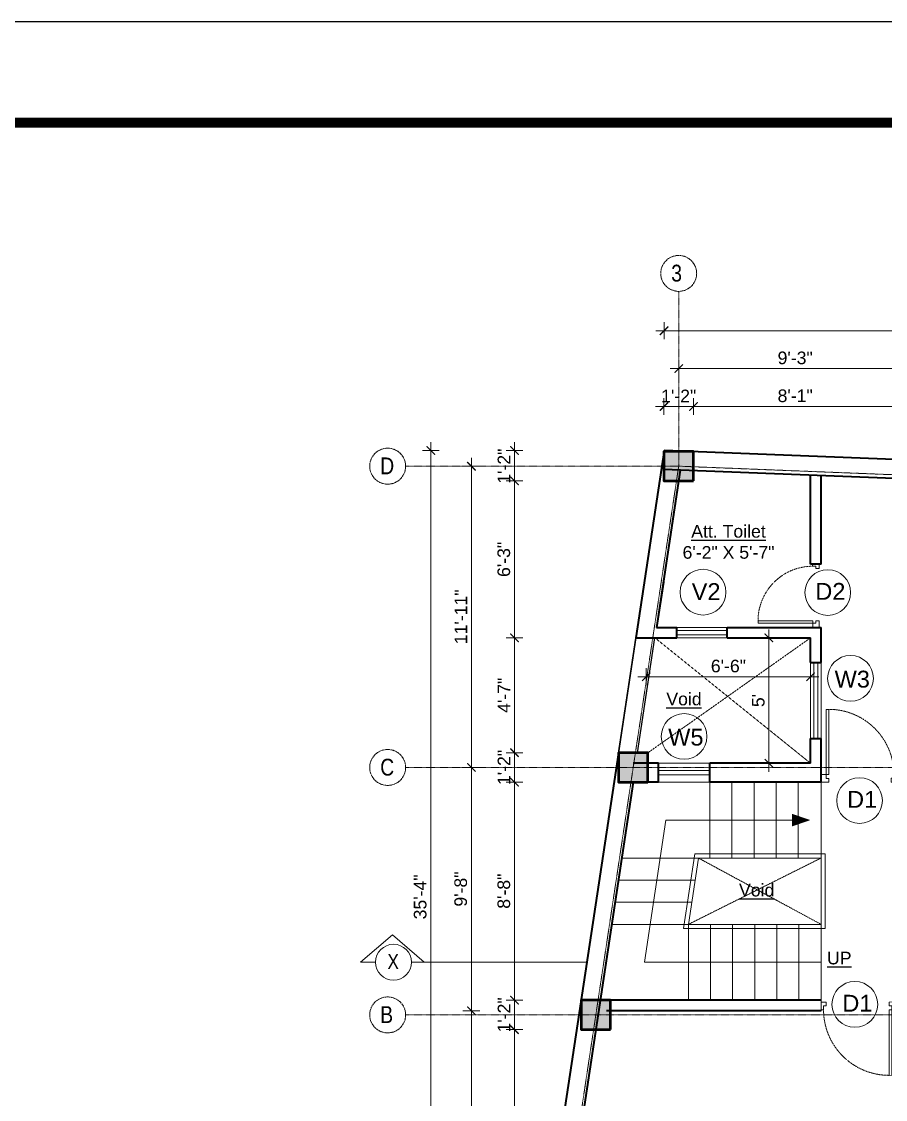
# Model space of a CAD drawing. Header units: inches. Extents: x 137851 to 141026, y -21374 to -19129.
# Drawn here: x 138632 to 139042, y -19641 to -19129 of the extents above; entities that cross this region are included whole.
import ezdxf

# ---------------------------------------------------------------- set-up
doc = ezdxf.new("R2010")
doc.units = ezdxf.units.IN
doc.header["$LTSCALE"] = 0.5
doc.header["$MEASUREMENT"] = 0
doc.header["$PDMODE"] = 66
doc.linetypes.add('CENTER', pattern=[2, 1.25, -0.25, 0.25, -0.25])
doc.linetypes.add('HIDDEN', pattern=[0.375, 0.25, -0.125])
for name, color, linetype, lineweight in [('Annotate-Lite.w', 177, 'Continuous', 9), ('Annotations-Bold.w', 177, 'Continuous', 13), ('C-COLUMN', 1, 'Continuous', 50), ('DIM', 4, 'Continuous', 5), ('DIM 1-100', 4, 'Continuous', 13), ('Door-Window.w', 4, 'Continuous', 15), ('HACTH', 253, 'Continuous', 9), ('stair', 132, 'Continuous', 13), ('TEXT', 220, 'Continuous', 9), ('Toilet', 7, 'Continuous', 25), ('wall', 1, 'Continuous', 40), ('wall light', 6, 'Continuous', 25), ('window', 4, 'Continuous', 13)]:
    doc.layers.add(name, color=color, linetype=linetype, lineweight=lineweight)
doc.styles.add('ARAIL', font='ARIALN.TTF')
doc.styles.add('arial.', font='arial.ttf')
doc.styles.add('gaurav', font='arial.ttf')
doc.styles.get("Standard").update_dxf_attribs({"font": 'arial.ttf'})
doc.dimstyles.new('1 by 96', dxfattribs={"dimtxt": 6, "dimasz": 4, "dimexe": 4, "dimexo": 4, "dimgap": 2, "dimtad": 1, "dimdec": 0, "dimzin": 0, "dimdsep": 46, "dimlunit": 4, "dimtxsty": 'Standard', "dimblk": 'ARCHTICK', "dimcen": 0, "dimdle": 4, "dimadec": 0, "dimazin": 0, "dimtfac": 1, "dimtdec": 0, "dimtix": 1, "dimtofl": 0, "dimtmove": 1, "dimatfit": 3, "dimldrblk": 'ARCHTICK', "dimfxl": 4, "dimfxlon": 1, "dimtolj": 1, "dimtzin": 0, "dimlwd": -1, "dimlwe": -1, "dimarcsym": 0})

# ---------------------------------------------------------------- blocks, each defined once
blk = doc.blocks.new('3-0')
at = {"ltscale": 3}
for p, q in [((11063.05, 10097.68), (11065.97, 10099.9)), ((11063.05, 10097.68), (11064.53, 10095.73)), ((11065.99, 10096.84), (11064.53, 10095.73)), ((11065.25, 10097.81), (11066.71, 10098.92)), ((11065.99, 10096.84), (11065.25, 10097.81)), ((11065.97, 10099.9), (11066.71, 10098.92)), ((11085.5, 10074.13), (11110.32, 10092.96)), ((11086.24, 10073.15), (11111.05, 10091.97)), ((11111.05, 10091.97), (11110.32, 10092.96)), ((11084.04, 10073.02), (11082.57, 10071.91)), ((11082.57, 10071.91), (11084.79, 10068.98)), ((11084.04, 10073.02), (11084.78, 10072.04)), ((11084.78, 10072.04), (11086.24, 10073.15)), ((11084.79, 10068.98), (11087.72, 10071.2)), ((11086.24, 10073.15), (11085.5, 10074.13)), ((11087.72, 10071.2), (11086.24, 10073.15))]:
    blk.add_line(p, q, dxfattribs=at)
at = {"layer": 'Door-Window.w', "color": 9, "linetype": 'HIDDEN', "lineweight": 18}
blk.add_arc((11085.5, 10074.13), 31.16, 37.1906, 127.1465, dxfattribs=at)
blk = doc.blocks.new('_ArchTick')
at = {"color": 0, "linetype": 'ByBlock', "const_width": 0.15}
blk.add_lwpolyline([(-0.5, -0.5), (0.5, 0.5)], dxfattribs=at)
blk = doc.blocks.new('*D300')
at = {"layer": 'Defpoints', "color": 0, "transparency": 16777216}
for p in [(138986.73, -19421.35), (139006.51, -19421.35), (139006.51, -19480.89)]:
    blk.add_point(p, dxfattribs=at)
at = {"layer": 'DIM 1-100', "color": 0, "transparency": 16777216}
for p, q in [((138986.73, -19484.89), (138986.73, -19417.35)), ((138990.73, -19421.35), (138982.73, -19421.35)), ((138990.73, -19480.89), (138982.73, -19480.89))]:
    blk.add_line(p, q, dxfattribs=at)
at = {"layer": 'DIM 1-100', "color": 0, "transparency": 16777216, "xscale": 4, "yscale": 4, "zscale": 4}
for p, rotation in [((138986.73, -19421.35), 90), ((138986.73, -19480.89), 270)]:
    blk.add_blockref('_ArchTick', p, dxfattribs=dict(at, rotation=rotation))
at = {"layer": 'DIM 1-100', "color": 0, "transparency": 16777216, "insert": (138981.68, -19451.12), "char_height": 6, "attachment_point": 5, "rotation": 90}
blk.add_mtext("\\A1;5'", dxfattribs=at)
blk = doc.blocks.new('*D208')
at = {"layer": 'Defpoints', "color": 0, "transparency": 16777216}
for p in [(139006.51, -19421.35), (139006.51, -19439.81), (138928.52, -19448.62)]:
    blk.add_point(p, dxfattribs=at)
at = {"layer": 'DIM 1-100', "color": 0, "transparency": 16777216}
for p, q in [((138924.52, -19439.81), (139010.51, -19439.81)), ((138928.52, -19443.81), (138928.52, -19435.81)), ((139006.51, -19435.81), (139006.51, -19443.81))]:
    blk.add_line(p, q, dxfattribs=at)
at = {"layer": 'DIM 1-100', "color": 0, "transparency": 16777216, "xscale": 4, "yscale": 4, "zscale": 4, "rotation": 180}
blk.add_blockref('_ArchTick', (138928.52, -19439.81), dxfattribs=at)
at = {"layer": 'DIM 1-100', "color": 0, "transparency": 16777216, "xscale": 4, "yscale": 4, "zscale": 4}
blk.add_blockref('_ArchTick', (139006.51, -19439.81), dxfattribs=at)
at = {"layer": 'DIM 1-100', "color": 0, "transparency": 16777216, "insert": (138967.51, -19434.75), "char_height": 6, "attachment_point": 5}
blk.add_mtext('\\A1;6\'-6"', dxfattribs=at)
blk = doc.blocks.new('*D301')
at = {"layer": 'Defpoints', "color": 0, "transparency": 16777216}
for p in [(138936.97, -19332.36), (138865.95, -19346.83), (138936.91, -19346.83)]:
    blk.add_point(p, dxfattribs=at)
at = {"layer": 'DIM 1-100', "color": 0, "transparency": 16777216}
for p, q in [((138869.95, -19332.36), (138861.95, -19332.36)), ((138865.95, -19328.36), (138865.95, -19350.83)), ((138869.95, -19346.83), (138861.95, -19346.83))]:
    blk.add_line(p, q, dxfattribs=at)
at = {"layer": 'DIM 1-100', "color": 0, "transparency": 16777216, "xscale": 4, "yscale": 4, "zscale": 4}
for p, rotation in [((138865.95, -19332.36), 90), ((138865.95, -19346.83), 270)]:
    blk.add_blockref('_ArchTick', p, dxfattribs=dict(at, rotation=rotation))
at = {"layer": 'DIM 1-100', "color": 0, "transparency": 16777216, "insert": (138860.94, -19339.83), "char_height": 6, "attachment_point": 5, "rotation": 90}
blk.add_mtext('\\A1;1\'-2"', dxfattribs=at)
blk = doc.blocks.new('*D307')
at = {"layer": 'Defpoints', "color": 0, "transparency": 16777216}
for p in [(138936.91, -19346.83), (138865.95, -19421.35), (138923.54, -19421.35)]:
    blk.add_point(p, dxfattribs=at)
at = {"layer": 'DIM 1-100', "color": 0, "transparency": 16777216}
for p, q in [((138869.95, -19346.83), (138861.95, -19346.83)), ((138865.95, -19342.83), (138865.95, -19425.35)), ((138869.95, -19421.35), (138861.95, -19421.35))]:
    blk.add_line(p, q, dxfattribs=at)
at = {"layer": 'DIM 1-100', "color": 0, "transparency": 16777216, "xscale": 4, "yscale": 4, "zscale": 4}
for p, rotation in [((138865.95, -19346.83), 90), ((138865.95, -19421.35), 270)]:
    blk.add_blockref('_ArchTick', p, dxfattribs=dict(at, rotation=rotation))
at = {"layer": 'DIM 1-100', "color": 0, "transparency": 16777216, "insert": (138860.89, -19384.09), "char_height": 6, "attachment_point": 5, "rotation": 90}
blk.add_mtext('\\A1;6\'-3"', dxfattribs=at)
blk = doc.blocks.new('*D308')
at = {"layer": 'Defpoints', "color": 0, "transparency": 16777216}
for p in [(138923.54, -19421.35), (138865.95, -19475.89), (138915.3, -19475.89)]:
    blk.add_point(p, dxfattribs=at)
at = {"layer": 'DIM 1-100', "color": 0, "transparency": 16777216}
for p, q in [((138865.95, -19417.35), (138865.95, -19479.89)), ((138869.95, -19421.35), (138861.95, -19421.35)), ((138869.95, -19475.89), (138861.95, -19475.89))]:
    blk.add_line(p, q, dxfattribs=at)
at = {"layer": 'DIM 1-100', "color": 0, "transparency": 16777216, "xscale": 4, "yscale": 4, "zscale": 4}
for p, rotation in [((138865.95, -19421.35), 90), ((138865.95, -19475.89), 270)]:
    blk.add_blockref('_ArchTick', p, dxfattribs=dict(at, rotation=rotation))
at = {"layer": 'DIM 1-100', "color": 0, "transparency": 16777216, "insert": (138860.95, -19448.62), "char_height": 6, "attachment_point": 5, "rotation": 90}
blk.add_mtext('\\A1;4\'-7"', dxfattribs=at)
blk = doc.blocks.new('*D309')
at = {"layer": 'Defpoints', "color": 0, "transparency": 16777216}
for p in [(138915.3, -19475.89), (138865.95, -19489.89), (138915.3, -19489.89)]:
    blk.add_point(p, dxfattribs=at)
at = {"layer": 'DIM 1-100', "color": 0, "transparency": 16777216}
for p, q in [((138865.95, -19471.89), (138865.95, -19493.89)), ((138869.95, -19475.89), (138861.95, -19475.89)), ((138869.95, -19489.89), (138861.95, -19489.89))]:
    blk.add_line(p, q, dxfattribs=at)
at = {"layer": 'DIM 1-100', "color": 0, "transparency": 16777216, "xscale": 4, "yscale": 4, "zscale": 4}
for p, rotation in [((138865.95, -19475.89), 90), ((138865.95, -19489.89), 270)]:
    blk.add_blockref('_ArchTick', p, dxfattribs=dict(at, rotation=rotation))
at = {"layer": 'DIM 1-100', "color": 0, "transparency": 16777216, "insert": (138860.94, -19482.89), "char_height": 6, "attachment_point": 5, "rotation": 90}
blk.add_mtext('\\A1;1\'-2"', dxfattribs=at)
blk = doc.blocks.new('*D310')
at = {"layer": 'Defpoints', "color": 0, "transparency": 16777216}
for p in [(138915.3, -19489.89), (138865.95, -19593.39), (138897.56, -19593.39)]:
    blk.add_point(p, dxfattribs=at)
at = {"layer": 'DIM 1-100', "color": 0, "transparency": 16777216}
for p, q in [((138865.95, -19485.89), (138865.95, -19597.39)), ((138869.95, -19489.89), (138861.95, -19489.89)), ((138869.95, -19593.39), (138861.95, -19593.39))]:
    blk.add_line(p, q, dxfattribs=at)
at = {"layer": 'DIM 1-100', "color": 0, "transparency": 16777216, "xscale": 4, "yscale": 4, "zscale": 4}
for p, rotation in [((138865.95, -19489.89), 90), ((138865.95, -19593.39), 270)]:
    blk.add_blockref('_ArchTick', p, dxfattribs=dict(at, rotation=rotation))
at = {"layer": 'DIM 1-100', "color": 0, "transparency": 16777216, "insert": (138860.89, -19541.64), "char_height": 6, "attachment_point": 5, "rotation": 90}
blk.add_mtext('\\A1;8\'-8"', dxfattribs=at)
blk = doc.blocks.new('*D311')
at = {"layer": 'Defpoints', "color": 0, "transparency": 16777216}
for p in [(138897.56, -19593.39), (138865.95, -19607.39), (138897.56, -19607.39)]:
    blk.add_point(p, dxfattribs=at)
at = {"layer": 'DIM 1-100', "color": 0, "transparency": 16777216}
for p, q in [((138869.95, -19593.39), (138861.95, -19593.39)), ((138865.95, -19589.39), (138865.95, -19611.39)), ((138869.95, -19607.39), (138861.95, -19607.39))]:
    blk.add_line(p, q, dxfattribs=at)
at = {"layer": 'DIM 1-100', "color": 0, "transparency": 16777216, "xscale": 4, "yscale": 4, "zscale": 4}
for p, rotation in [((138865.95, -19593.39), 90), ((138865.95, -19607.39), 270)]:
    blk.add_blockref('_ArchTick', p, dxfattribs=dict(at, rotation=rotation))
at = {"layer": 'DIM 1-100', "color": 0, "transparency": 16777216, "insert": (138860.94, -19600.39), "char_height": 6, "attachment_point": 5, "rotation": 90}
blk.add_mtext('\\A1;1\'-2"', dxfattribs=at)
blk = doc.blocks.new('*D312')
at = {"layer": 'Defpoints', "color": 0, "transparency": 16777216}
for p in [(138897.56, -19607.39), (138865.95, -19720.04), (138892.44, -19720.04)]:
    blk.add_point(p, dxfattribs=at)
at = {"layer": 'DIM 1-100', "color": 0, "transparency": 16777216}
for p, q in [((138865.95, -19603.39), (138865.95, -19724.04)), ((138869.95, -19607.39), (138861.95, -19607.39)), ((138869.95, -19720.04), (138861.95, -19720.04))]:
    blk.add_line(p, q, dxfattribs=at)
at = {"layer": 'DIM 1-100', "color": 0, "transparency": 16777216, "xscale": 4, "yscale": 4, "zscale": 4}
for p, rotation in [((138865.95, -19607.39), 90), ((138865.95, -19720.04), 270)]:
    blk.add_blockref('_ArchTick', p, dxfattribs=dict(at, rotation=rotation))
at = {"layer": 'DIM 1-100', "color": 0, "transparency": 16777216, "insert": (138860.89, -19663.71), "char_height": 6, "attachment_point": 5, "rotation": 90}
blk.add_mtext('\\A1;9\'-5"', dxfattribs=at)
blk = doc.blocks.new('*D315')
at = {"layer": 'Defpoints', "color": 0, "transparency": 16777216}
for p in [(138943.91, -19339.83), (138845.48, -19482.89), (138922.3, -19482.89)]:
    blk.add_point(p, dxfattribs=at)
at = {"layer": 'DIM 1-100', "color": 0, "transparency": 16777216}
for p, q in [((138845.48, -19335.83), (138845.48, -19486.89)), ((138849.48, -19339.83), (138841.48, -19339.83)), ((138849.48, -19482.89), (138841.48, -19482.89))]:
    blk.add_line(p, q, dxfattribs=at)
at = {"layer": 'DIM 1-100', "color": 0, "transparency": 16777216, "xscale": 4, "yscale": 4, "zscale": 4}
for p, rotation in [((138845.48, -19339.83), 90), ((138845.48, -19482.89), 270)]:
    blk.add_blockref('_ArchTick', p, dxfattribs=dict(at, rotation=rotation))
at = {"layer": 'DIM 1-100', "color": 0, "transparency": 16777216, "insert": (138840.47, -19411.36), "char_height": 6, "attachment_point": 5, "rotation": 90}
blk.add_mtext('\\A1;11\'-11"', dxfattribs=at)
blk = doc.blocks.new('*D316')
at = {"layer": 'Defpoints', "color": 0, "transparency": 16777216}
for p in [(138922.3, -19482.89), (138845.48, -19598.39), (138909.56, -19598.39)]:
    blk.add_point(p, dxfattribs=at)
at = {"layer": 'DIM 1-100', "color": 0, "transparency": 16777216}
for p, q in [((138845.48, -19478.89), (138845.48, -19602.39)), ((138849.48, -19482.89), (138841.48, -19482.89)), ((138849.48, -19598.39), (138841.48, -19598.39))]:
    blk.add_line(p, q, dxfattribs=at)
at = {"layer": 'DIM 1-100', "color": 0, "transparency": 16777216, "xscale": 4, "yscale": 4, "zscale": 4}
for p, rotation in [((138845.48, -19482.89), 90), ((138845.48, -19598.39), 270)]:
    blk.add_blockref('_ArchTick', p, dxfattribs=dict(at, rotation=rotation))
at = {"layer": 'DIM 1-100', "color": 0, "transparency": 16777216, "insert": (138840.42, -19540.64), "char_height": 6, "attachment_point": 5, "rotation": 90}
blk.add_mtext('\\A1;9\'-8"', dxfattribs=at)
blk = doc.blocks.new('*D317')
at = {"layer": 'Defpoints', "color": 0, "transparency": 16777216}
for p in [(138909.56, -19598.39), (138845.48, -19727.04), (138885.44, -19727.04)]:
    blk.add_point(p, dxfattribs=at)
at = {"layer": 'DIM 1-100', "color": 0, "transparency": 16777216}
for p, q in [((138849.48, -19598.39), (138841.48, -19598.39)), ((138845.48, -19594.39), (138845.48, -19731.04)), ((138849.48, -19727.04), (138841.48, -19727.04))]:
    blk.add_line(p, q, dxfattribs=at)
at = {"layer": 'DIM 1-100', "color": 0, "transparency": 16777216, "xscale": 4, "yscale": 4, "zscale": 4}
for p, rotation in [((138845.48, -19598.39), 90), ((138845.48, -19727.04), 270)]:
    blk.add_blockref('_ArchTick', p, dxfattribs=dict(at, rotation=rotation))
at = {"layer": 'DIM 1-100', "color": 0, "transparency": 16777216, "insert": (138840.42, -19662.71), "char_height": 6, "attachment_point": 5, "rotation": 90}
blk.add_mtext('\\A1;10\'-9"', dxfattribs=at)
blk = doc.blocks.new('*D219')
at = {"layer": 'Defpoints', "color": 0, "transparency": 16777216}
for p in [(138936.97, -19332.36), (138826.23, -19756.37), (138872.95, -19756.37)]:
    blk.add_point(p, dxfattribs=at)
at = {"layer": 'DIM 1-100', "color": 0, "transparency": 16777216}
for p, q in [((138830.23, -19332.36), (138822.23, -19332.36)), ((138826.23, -19328.36), (138826.23, -19760.37)), ((138830.23, -19756.37), (138822.23, -19756.37))]:
    blk.add_line(p, q, dxfattribs=at)
at = {"layer": 'DIM 1-100', "color": 0, "transparency": 16777216, "xscale": 4, "yscale": 4, "zscale": 4}
for p, rotation in [((138826.23, -19332.36), 90), ((138826.23, -19756.37), 270)]:
    blk.add_blockref('_ArchTick', p, dxfattribs=dict(at, rotation=rotation))
at = {"layer": 'DIM 1-100', "color": 0, "transparency": 16777216, "insert": (138821.17, -19544.36), "char_height": 6, "attachment_point": 5, "rotation": 90}
blk.add_mtext('\\A1;35\'-4"', dxfattribs=at)
blk = doc.blocks.new('*D220')
at = {"layer": 'Defpoints', "color": 0, "transparency": 16777216}
for p in [(138950.91, -19311.49), (138936.91, -19332.83), (138950.91, -19332.83)]:
    blk.add_point(p, dxfattribs=at)
at = {"layer": 'DIM 1-100', "color": 0, "transparency": 16777216}
for p, q in [((138932.91, -19311.49), (138954.91, -19311.49)), ((138936.91, -19315.49), (138936.91, -19307.49)), ((138950.91, -19315.49), (138950.91, -19307.49))]:
    blk.add_line(p, q, dxfattribs=at)
at = {"layer": 'DIM 1-100', "color": 0, "transparency": 16777216, "xscale": 4, "yscale": 4, "zscale": 4, "rotation": 180}
blk.add_blockref('_ArchTick', (138936.91, -19311.49), dxfattribs=at)
at = {"layer": 'DIM 1-100', "color": 0, "transparency": 16777216, "xscale": 4, "yscale": 4, "zscale": 4}
blk.add_blockref('_ArchTick', (138950.91, -19311.49), dxfattribs=at)
at = {"layer": 'DIM 1-100', "color": 0, "transparency": 16777216, "insert": (138943.91, -19306.48), "char_height": 6, "attachment_point": 5}
blk.add_mtext('\\A1;1\'-2"', dxfattribs=at)
blk = doc.blocks.new('*D221')
at = {"layer": 'Defpoints', "color": 0, "transparency": 16777216}
for p in [(139047.51, -19311.49), (138950.91, -19332.83), (139047.51, -19337.27)]:
    blk.add_point(p, dxfattribs=at)
at = {"layer": 'DIM 1-100', "color": 0, "transparency": 16777216}
for p, q in [((138946.91, -19311.49), (139051.51, -19311.49)), ((138950.91, -19315.49), (138950.91, -19307.49)), ((139047.51, -19315.49), (139047.51, -19307.49))]:
    blk.add_line(p, q, dxfattribs=at)
at = {"layer": 'DIM 1-100', "color": 0, "transparency": 16777216, "xscale": 4, "yscale": 4, "zscale": 4, "rotation": 180}
blk.add_blockref('_ArchTick', (138950.91, -19311.49), dxfattribs=at)
at = {"layer": 'DIM 1-100', "color": 0, "transparency": 16777216, "xscale": 4, "yscale": 4, "zscale": 4}
blk.add_blockref('_ArchTick', (139047.51, -19311.49), dxfattribs=at)
at = {"layer": 'DIM 1-100', "color": 0, "transparency": 16777216, "insert": (138999.21, -19306.43), "char_height": 6, "attachment_point": 5}
blk.add_mtext('\\A1;8\'-1"', dxfattribs=at)
blk = doc.blocks.new('*D225')
at = {"layer": 'Defpoints', "color": 0, "transparency": 16777216}
for p in [(139054.51, -19293.49), (138943.91, -19332.83), (139054.51, -19336.99)]:
    blk.add_point(p, dxfattribs=at)
at = {"layer": 'DIM 1-100', "color": 0, "transparency": 16777216}
for p, q in [((138943.91, -19297.49), (138943.91, -19289.49)), ((139054.51, -19297.49), (139054.51, -19289.49)), ((138939.91, -19293.49), (139058.51, -19293.49))]:
    blk.add_line(p, q, dxfattribs=at)
at = {"layer": 'DIM 1-100', "color": 0, "transparency": 16777216, "xscale": 4, "yscale": 4, "zscale": 4, "rotation": 180}
blk.add_blockref('_ArchTick', (138943.91, -19293.49), dxfattribs=at)
at = {"layer": 'DIM 1-100', "color": 0, "transparency": 16777216, "xscale": 4, "yscale": 4, "zscale": 4}
blk.add_blockref('_ArchTick', (139054.51, -19293.49), dxfattribs=at)
at = {"layer": 'DIM 1-100', "color": 0, "transparency": 16777216, "insert": (138999.21, -19288.43), "char_height": 6, "attachment_point": 5}
blk.add_mtext('\\A1;9\'-3"', dxfattribs=at)
blk = doc.blocks.new('*D227')
at = {"layer": 'Defpoints', "color": 0, "transparency": 16777216}
for p in [(138936.97, -19275.49), (138936.97, -19332.36), (139179.74, -19341.93)]:
    blk.add_point(p, dxfattribs=at)
at = {"layer": 'DIM 1-100', "color": 0, "transparency": 16777216}
for p, q in [((139183.74, -19275.49), (138932.97, -19275.49)), ((138936.97, -19279.49), (138936.97, -19271.49)), ((139179.74, -19279.49), (139179.74, -19271.49))]:
    blk.add_line(p, q, dxfattribs=at)
at = {"layer": 'DIM 1-100', "color": 0, "transparency": 16777216, "xscale": 4, "yscale": 4, "zscale": 4, "rotation": 180}
blk.add_blockref('_ArchTick', (138936.97, -19275.49), dxfattribs=at)
at = {"layer": 'DIM 1-100', "color": 0, "transparency": 16777216, "xscale": 4, "yscale": 4, "zscale": 4}
blk.add_blockref('_ArchTick', (139179.74, -19275.49), dxfattribs=at)
at = {"layer": 'DIM 1-100', "color": 0, "transparency": 16777216, "insert": (139058.36, -19270.43), "char_height": 6, "attachment_point": 5}
blk.add_mtext('\\A1;20\'-3"', dxfattribs=at)

msp = doc.modelspace()

# ---------------------------------------------------------------- hatches: boundary and pattern name
at = {"layer": 'C-COLUMN'}
h = msp.add_hatch(color=256, dxfattribs=at)
h.dxf.hatch_style = 1
h.paths.add_polyline_path([(138936.91, -19332.83), (138936.91, -19346.83), (138950.91, -19346.83), (138950.91, -19332.83)])
h = msp.add_hatch(color=256, dxfattribs=at)
h.dxf.hatch_style = 1
h.paths.add_polyline_path([(138915.3, -19475.89), (138915.3, -19489.89), (138929.3, -19489.89), (138929.3, -19475.89)])
h = msp.add_hatch(color=256, dxfattribs=at)
h.dxf.hatch_style = 1
h.paths.add_polyline_path([(138897.56, -19593.39), (138897.56, -19607.39), (138911.56, -19607.39), (138911.56, -19593.39)])

# ---------------------------------------------------------------- linework, layer by layer
msp.add_lwpolyline([(137851.27, -21373.73), (137851.27, -19128.69), (141026.08, -19128.69), (141026.08, -21373.73)], close=True)
at = {"const_width": 4.8}
msp.add_lwpolyline([(140978.08, -21325.73), (140978.08, -19176.69), (137995.27, -19176.69), (137995.27, -21325.73)], close=True, dxfattribs=at)
at = {"layer": 'Annotate-Lite.w', "ltscale": 0.005}
for centre in [(138955.47, -19399.65), (139014.69, -19399.83), (139025.48, -19440.6), (138946.47, -19468.15), (139029.78, -19498.62), (139027.54, -19595.4)]:
    msp.add_circle(centre, 10.86, dxfattribs=at)
at = {"layer": 'Annotations-Bold.w', "linetype": 'CENTER', "ltscale": 0.3}
for p, q in [((138814.26, -19482.89), (139261.01, -19482.89)), ((138814.26, -19600.39), (139261.01, -19600.39))]:
    msp.add_line(p, q, dxfattribs=at)
for points in [[(138943.91, -19256.82), (138943.91, -19339.83), (138922.3, -19482.89), (138904.56, -19600.39), (138885.44, -19727.04), (138885.44, -19817.04)], [(138814.26, -19339.83), (138943.91, -19339.83), (139172.74, -19348.93), (139261.01, -19348.93)]]:
    msp.add_lwpolyline(points, dxfattribs=at)
at = {"layer": 'Annotations-Bold.w', "linetype": 'CENTER', "ltscale": 1.5}
for centre in [(138943.91, -19248.28), (138805.72, -19339.83), (138805.72, -19482.89), (138805.72, -19600.39)]:
    msp.add_circle(centre, 8.53, dxfattribs=at)
at = {"layer": 'C-COLUMN'}
for points in [[(138950.91, -19346.83), (138950.91, -19332.83), (138936.91, -19332.83), (138936.91, -19346.83)], [(138929.3, -19489.89), (138929.3, -19475.89), (138915.3, -19475.89), (138915.3, -19489.89)], [(138911.56, -19607.39), (138911.56, -19593.39), (138897.56, -19593.39), (138897.56, -19607.39)]]:
    msp.add_lwpolyline(points, close=True, dxfattribs=at)
at = {"layer": 'Defpoints'}
msp.add_lwpolyline([(138936.97, -19332.36), (139179.74, -19341.93), (139179.74, -19734.04), (138876.34, -19733.93), (138936.97, -19332.36)], dxfattribs=at)
at = {"layer": 'DIM'}
for p, q in [((138927.59, -19575.39), (138937.78, -19507.89)), ((138937.78, -19507.89), (138997.71, -19507.89, 0)), ((138927.59, -19575.39), (139011.51, -19575.39))]:
    msp.add_line(p, q, dxfattribs=at)
at = {"layer": 'HACTH', "linetype": 'HIDDEN'}
for p, q in [((139006.51, -19421.35), (138929.3, -19475.89)), ((138932.64, -19421.35), (139006.51, -19480.89)), ((139011.51, -19525.89), (138948.51, -19557.39)), ((139011.51, -19557.39), (138953.26, -19525.89))]:
    msp.add_line(p, q, dxfattribs=at)
at = {"layer": 'stair', "linetype": 'ByBlock'}
for p, q in [((139011.51, -19489.89), (139011.51, -19598.39)), ((138916.85, -19525.89), (138953.26, -19525.89)), ((138946.18, -19559.39), (138951.54, -19523.89)), ((138948.51, -19557.39), (138953.26, -19525.89)), ((138951.54, -19523.89), (139013.51, -19523.89)), ((138953.26, -19525.89), (139011.51, -19525.89)), ((139013.51, -19523.89), (139013.51, -19559.39)), ((138915.27, -19536.39), (138951.68, -19536.39)), ((138913.68, -19546.89), (138950.09, -19546.89)), ((138912.1, -19557.39), (138948.51, -19557.39)), ((138948.51, -19557.39), (139011.51, -19557.39)), ((138948.51, -19557.39), (138948.51, -19593.39)), ((138959.01, -19557.39), (138959.01, -19593.39)), ((138969.51, -19557.39), (138969.51, -19593.39)), ((138980.01, -19557.39), (138980.01, -19593.39)), ((138990.51, -19557.39), (138990.51, -19593.39)), ((139001.01, -19557.39), (139001.01, -19593.39)), ((138946.18, -19559.39), (139013.51, -19559.39))]:
    msp.add_line(p, q, dxfattribs=at)
for points in [[(138958.7, -19489.89), (138958.7, -19525.89)], [(138969.2, -19489.89), (138969.2, -19525.89)], [(138979.7, -19489.89), (138979.7, -19525.89)], [(138990.2, -19489.89), (138990.2, -19525.89)], [(139000.7, -19489.89), (139000.7, -19525.89)]]:
    msp.add_lwpolyline(points, dxfattribs=at)
at = {"layer": 'stair', "linetype": 'ByBlock', "elevation": 0}
msp.add_lwpolyline([(138997.71, -19507.89, 6, 0, 0), (139006.39, -19507.89, 0, 0, 0)], format="xyseb", dxfattribs=at)
at = {"layer": 'TEXT'}
for points in [[(138799.94, -19575.39), (138792.8, -19575.39), (138807.94, -19562.3), (138823.08, -19575.39)], [(138900.28, -19575.39), (138817.01, -19575.39)]]:
    msp.add_lwpolyline(points, dxfattribs=at)
msp.add_circle((138808.48, -19575.39), 8.53, dxfattribs=at)
at = {"layer": 'Toilet'}
msp.add_line((139179.74, -19341.93), (138936.97, -19332.36), dxfattribs=at)
at = {"layer": 'wall'}
for p, q in [((138936.97, -19332.36), (138923.54, -19421.35)), ((138936.97, -19332.36), (138923.54, -19421.35)), ((138936.97, -19332.36), (138923.54, -19421.35)), ((139179.74, -19341.93), (138936.97, -19332.36)), ((139138.74, -19349.32), (138936.62, -19341.35)), ((139011.51, -19386.35), (139011.51, -19344.3)), ((139011.51, -19386.35), (139006.51, -19386.35)), ((138933.39, -19416.35), (138942.95, -19416.35)), ((138942.95, -19421.35), (138942.95, -19416.35)), ((138966.95, -19416.35), (139011.51, -19416.35)), ((138966.95, -19421.35), (138966.95, -19416.35)), ((139011.51, -19433.12), (139011.51, -19416.35)), ((138923.54, -19421.35), (138942.95, -19421.35)), ((138966.95, -19421.35), (139006.51, -19421.35)), ((139006.51, -19433.12), (139011.51, -19433.12)), ((139006.51, -19469.12), (139011.51, -19469.12)), ((139011.51, -19489.89), (139011.51, -19469.12)), ((138915.3, -19475.89), (138878.14, -19722.04)), ((138915.3, -19475.89), (138878.14, -19722.04)), ((138915.3, -19475.89), (138878.44, -19720.04)), ((138934.3, -19480.89), (138922.29, -19480.89)), ((138934.3, -19489.89), (138934.3, -19480.89)), ((139006.51, -19480.89), (138958.7, -19480.89)), ((138958.7, -19489.89), (138958.7, -19480.89)), ((138934.3, -19489.89), (138922.29, -19489.89)), ((139011.51, -19489.89), (138958.7, -19489.89)), ((139011.51, -19593.39), (138906.66, -19593.39)), ((139011.51, -19593.39), (138906.66, -19593.39)), ((139011.51, -19598.39), (138909.56, -19598.39))]:
    msp.add_line(p, q, dxfattribs=at)
for points in [[(138944.67, -19341.67), (138933.39, -19416.35)], [(139006.51, -19386.35), (139006.51, -19344.11)], [(138936.63, -19394.89), (138933.39, -19416.35)], [(139006.51, -19433.12), (139006.51, -19421.35)], [(139006.51, -19480.89), (139006.51, -19469.12)], [(138922.3, -19489.89), (138888.3, -19715.04)], [(138922.3, -19489.89), (138888.3, -19715.04)]]:
    msp.add_lwpolyline(points, dxfattribs=at)
at = {"layer": 'wall light'}
for points in [[(138923.54, -19421.35), (138915.3, -19475.89)], [(138924.4, -19475.89), (138932.64, -19421.35)]]:
    msp.add_lwpolyline(points, dxfattribs=at)
at = {"layer": 'window'}
for p, q in [((138942.95, -19416.35), (138966.95, -19416.35)), ((138966.95, -19417.85), (138942.95, -19417.85)), ((138966.95, -19419.85), (138942.95, -19419.85)), ((138966.95, -19421.35), (138942.95, -19421.35)), ((139006.51, -19433.12), (139006.51, -19469.12)), ((139008.01, -19469.12), (139008.01, -19433.12)), ((139010.01, -19469.12), (139010.01, -19433.12)), ((139011.55, -19469.15), (139011.55, -19433.12)), ((138934.3, -19480.89), (138958.7, -19480.89)), ((138958.7, -19484.39), (138934.3, -19484.39)), ((138958.7, -19486.39), (138934.3, -19486.39)), ((138958.7, -19489.89), (138934.3, -19489.89))]:
    msp.add_line(p, q, dxfattribs=at)

# ---------------------------------------------------------------- block references
at = {"layer": 'Door-Window.w', "linetype": 'ByBlock'}
for p, xscale, yscale, zscale, rotation in [((151440.16, -20500.26), -0.8331589850765497, 0.8331589850765497, 0.8331589850765497, 37.2669371386873), ((137700.07, -34301.34), -0.9929335375360637, 0.9929335375360642, 0.9929335375360642, 307.1908588396141), ((140368.07, -4680.54), -0.9997905232426018, 0.9997905232426019, 0.9997905232426019, 127.1905952391612)]:
    msp.add_blockref('3-0', p, dxfattribs=dict(at, xscale=xscale, yscale=yscale, zscale=zscale, rotation=rotation))

# ---------------------------------------------------------------- texts
at = {"layer": 'Annotate-Lite.w', "ltscale": 0.005, "char_height": 8, "attachment_point": 1, "style": 'gaurav'}
for s, insert in [('V2', (138950.08, -19395.38)), ('D2', (139008.77, -19395.27)), ('W3', (139017.94, -19436.95)), ('W5', (138938.92, -19464.5)), ('D1', (139023.86, -19494.06)), ('D1', (139021.62, -19590.85))]:
    msp.add_mtext_dynamic_manual_height_columns(s, width=8, gutter_width=100, heights=[0], dxfattribs=dict(at, insert=insert))
at = {"layer": 'Annotations-Bold.w', "linetype": 'CENTER', "ltscale": 1.5, "char_height": 8, "attachment_point": 1, "style": 'ARAIL'}
for s, insert in [('3', (138940.37, -19244.15)), ('D', (138802.19, -19335.69)), ('C', (138802.19, -19478.75)), ('B', (138802.19, -19596.25))]:
    msp.add_mtext_dynamic_manual_height_columns(s, width=6.5393, gutter_width=100, heights=[0], dxfattribs=dict(at, insert=insert))
at = {"layer": 'TEXT', "lineweight": -2, "char_height": 6, "width": 127.5059, "attachment_point": 5, "style": 'arial.'}
for s, insert in [('{\\LAtt. Toilet\\P}6\'-2" X 5\'-7"', (138967.55, -19375.81)), ('{\\LVoid}', (138946.42, -19450.43)), ('{\\LVoid}', (138980.94, -19541.17)), ('{\\LUP}', (139020.15, -19573.44))]:
    msp.add_mtext(s, dxfattribs=dict(at, insert=insert))
at = {"layer": 'TEXT', "insert": (138811.08, -19571.46), "char_height": 7.2, "attachment_point": 3, "style": 'ARAIL'}
msp.add_mtext_dynamic_manual_height_columns('X', width=125.4648, gutter_width=90, heights=[0], dxfattribs=at)

# ---------------------------------------------------------------- dimensions: what is measured, and where the dimension line sits
at = {"layer": 'DIM 1-100'}
for base, p1, p2, angle, picture, middle in [((138936.97, -19275.49), (139179.74, -19341.93), (138936.97, -19332.36), 180, '*D227', (139058.36, -19270.43)), ((139054.51, -19293.49), (138943.91, -19332.83), (139054.51, -19336.99), 180, '*D225', (138999.21, -19288.43)), ((139047.51, -19311.49), (138950.91, -19332.83), (139047.51, -19337.27), 180, '*D221', (138999.21, -19306.43)), ((138826.23, -19756.37), (138936.97, -19332.36), (138872.95, -19756.37), 90, '*D219', (138821.17, -19544.36)), ((138845.48, -19482.89), (138943.91, -19339.83), (138922.3, -19482.89), 90, '*D315', (138840.47, -19411.36)), ((138865.95, -19421.35), (138936.91, -19346.83), (138923.54, -19421.35), 90, '*D307', (138860.89, -19384.09)), ((138865.95, -19475.89), (138923.54, -19421.35), (138915.3, -19475.89), 90, '*D308', (138860.95, -19448.62)), ((138986.73, -19421.35), (139006.51, -19480.89), (139006.51, -19421.35), 90, '*D300', (138981.68, -19451.12)), ((139006.51, -19439.81), (138928.52, -19448.62), (139006.51, -19421.35), 180, '*D208', (138967.51, -19434.75)), ((138845.48265922, -19598.38942009), (138922.30207107, -19482.88942009), (138909.56150656, -19598.38942009), 90, '*D316', (138840.41922129, -19540.63942009)), ((138865.95140922, -19593.38942009), (138915.30207107, -19489.88942009), (138897.56150656, -19593.38942009), 90, '*D310', (138860.88797129, -19541.63942009)), ((138845.48, -19727.04), (138909.56, -19598.39), (138885.44, -19727.04), 90, '*D317', (138840.42, -19662.71)), ((138865.95, -19720.04), (138897.56, -19607.39), (138892.44, -19720.04), 90, '*D312', (138860.89, -19663.71))]:
    dim = msp.add_linear_dim(base=base, p1=p1, p2=p2, angle=angle, dimstyle='1 by 96', dxfattribs=at)
    dim.commit()
    dim.dimension.update_dxf_attribs({"geometry": picture, "text_midpoint": middle})
for base, p1, p2, angle, picture, middle in [((138950.91, -19311.49), (138936.91, -19332.83), (138950.91, -19332.83), 180, '*D220', (138943.91, -19311.49)), ((138865.95, -19346.83), (138936.97, -19332.36), (138936.91, -19346.83), 90, '*D301', (138865.95, -19339.83)), ((138865.95, -19489.89), (138915.3, -19475.89), (138915.3, -19489.89), 90, '*D309', (138865.95, -19482.89)), ((138865.95, -19607.39), (138897.56, -19593.39), (138897.56, -19607.39), 90, '*D311', (138865.95, -19600.39))]:
    dim = msp.add_linear_dim(base=base, p1=p1, p2=p2, angle=angle, dimstyle='1 by 96', dxfattribs=at)
    dim.commit()
    dim.dimension.update_dxf_attribs({"geometry": picture, "text_midpoint": middle, "dimtype": 160})

doc.saveas('drawing.dxf')
